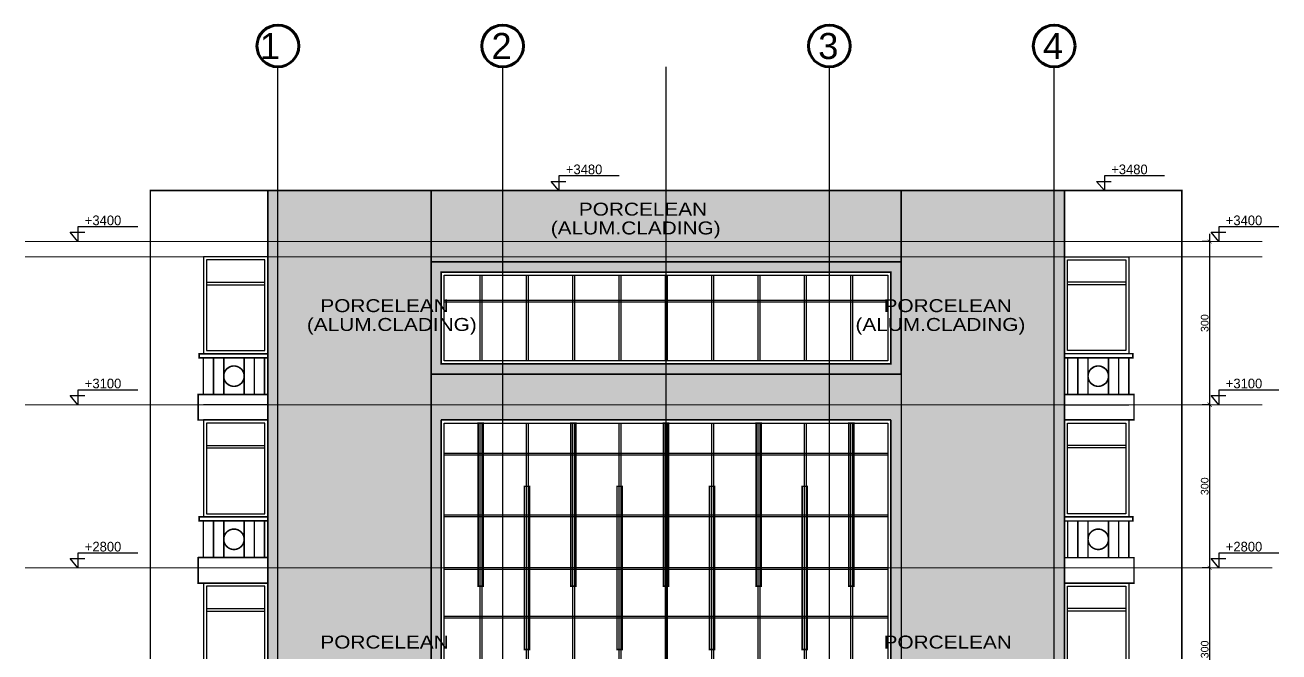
# Model space of a CAD drawing. Extents: x 250879 to 348495, y -51522 to -9360.
# Drawn here: x 287750 to 290207, y -26902 to -25672 of the extents above; entities that cross this region are included whole.
import ezdxf

# ---------------------------------------------------------------- set-up
doc = ezdxf.new("R2010")
doc.units = 0
doc.layers.get('0').update_dxf_attribs({"linetype": 'CONTINUOUS'})
doc.layers.get('DEFPOINTS').update_dxf_attribs({"color": 9, "linetype": 'CONTINUOUS'})
for name, color, linetype, lineweight in [('A-text function', 30, 'CONTINUOUS', 20), ('midium elevation', 4, 'CONTINUOUS', 60), ('VIS', 8, 'CONTINUOUS', 18)]:
    doc.layers.add(name, color=color, linetype=linetype, lineweight=lineweight)
for name, color, linetype in [('AXIS', 1, 'CONTINUOUS'), ('CURTAIN', 150, 'CONTINUOUS'), ('DOOR', 4, 'CONTINUOUS'), ('TEXT', 3, 'CONTINUOUS'), ('WALL', 7, 'CONTINUOUS')]:
    doc.layers.add(name, color=color, linetype=linetype)
doc.styles.add('ARIAL', font='BOD_CR.TTF', dxfattribs={"width": 1.2})
doc.styles.get("Standard").update_dxf_attribs({"font": 'sanss___.ttf', "height": 15})
doc.dimstyles.new('STANDARD$0', dxfattribs={"dimscale": 0, "dimtxt": 12, "dimasz": 8, "dimexe": 15, "dimexo": 0.0625, "dimgap": 2, "dimtad": 1, "dimdec": 0, "dimzin": 0, "dimdsep": 46, "dimtxsty": 'Standard', "dimblk1": 'ARCHTICK', "dimblk2": 'ARCHTICK', "dimsah": 1, "dimcen": 0.09, "dimdle": 15, "dimclrd": 3, "dimclre": 3, "dimclrt": 3, "dimazin": 0, "dimtfac": 1, "dimtdec": 0, "dimtofl": 0, "dimtmove": 1, "dimatfit": 3, "dimldrblk": 'ARCHTICK', "dimfxl": 1.0455, "dimfxlon": 1, "dimtolj": 1, "dimtzin": 0, "dimarcsym": 0})

# ---------------------------------------------------------------- blocks, each defined once
blk = doc.blocks.new('LIME')
at = {"layer": 'DOOR'}
for p, q in [((244593, -28820.3), (244475.4, -28820.3)), ((244475.4, -28820.3), (244475.4, -28849)), ((244475.4, -28849), (244460, -28830.9)), ((244460, -28830.9), (244489, -28830.9))]:
    blk.add_line(p, q, dxfattribs=at)
blk = doc.blocks.new('_ARCHTICK')
at = {"color": 0, "linetype": 'ByBlock', "const_width": 0.15}
blk.add_lwpolyline([(-0.5, -0.5), (0.5, 0.5)], dxfattribs=at)
blk = doc.blocks.new('*D1575')
at = {"layer": 'DEFPOINTS', "color": 0, "linetype": 'Continuous', "transparency": 16777216}
for p in [(290071.1, -26097), (290071.1, -26097), (290071.1, -26417)]:
    blk.add_point(p, dxfattribs=at)
at = {"layer": 'WALL', "color": 3, "linetype": 'Continuous', "lineweight": -2, "transparency": 16777216}
for p, q in [((290071.1, -26432), (290071.1, -26082)), ((290071.1, -26097), (290056.1, -26097)), ((290071.1, -26417), (290056.1, -26417))]:
    blk.add_line(p, q, dxfattribs=at)
at = {"layer": 'WALL', "color": 3, "linetype": 'Continuous', "lineweight": -2, "transparency": 16777216, "xscale": 8, "yscale": 8, "zscale": 8}
for p, rotation in [((290071.1, -26097), 90), ((290071.1, -26417), 270)]:
    blk.add_blockref('_ARCHTICK', p, dxfattribs=dict(at, rotation=rotation))
at = {"layer": 'WALL', "color": 3, "linetype": 'Continuous', "transparency": 16777216, "insert": (290061.4, -26257), "char_height": 15, "attachment_point": 5, "rotation": 90}
blk.add_mtext('\\A1;300', dxfattribs=at)
blk = doc.blocks.new('*D1576')
at = {"layer": 'DEFPOINTS', "color": 0, "linetype": 'Continuous', "transparency": 16777216}
for p in [(290071.1, -26417), (290071.1, -26417), (290071.1, -26737)]:
    blk.add_point(p, dxfattribs=at)
at = {"layer": 'WALL', "color": 3, "linetype": 'Continuous', "lineweight": -2, "transparency": 16777216}
for p, q in [((290071.1, -26752), (290071.1, -26402)), ((290071.1, -26417), (290056.1, -26417)), ((290071.1, -26737), (290056.1, -26737))]:
    blk.add_line(p, q, dxfattribs=at)
at = {"layer": 'WALL', "color": 3, "linetype": 'Continuous', "lineweight": -2, "transparency": 16777216, "xscale": 8, "yscale": 8, "zscale": 8}
for p, rotation in [((290071.1, -26417), 90), ((290071.1, -26737), 270)]:
    blk.add_blockref('_ARCHTICK', p, dxfattribs=dict(at, rotation=rotation))
at = {"layer": 'WALL', "color": 3, "linetype": 'Continuous', "transparency": 16777216, "insert": (290061.4, -26577), "char_height": 15, "attachment_point": 5, "rotation": 90}
blk.add_mtext('\\A1;300', dxfattribs=at)
blk = doc.blocks.new('*D1577')
at = {"layer": 'DEFPOINTS', "color": 0, "linetype": 'Continuous', "transparency": 16777216}
for p in [(290071.1, -26737), (290071.1, -26737), (290071.1, -27057)]:
    blk.add_point(p, dxfattribs=at)
at = {"layer": 'WALL', "color": 3, "linetype": 'Continuous', "lineweight": -2, "transparency": 16777216}
for p, q in [((290071.1, -27072), (290071.1, -26722)), ((290071.1, -26737), (290056.1, -26737)), ((290071.1, -27057), (290056.1, -27057))]:
    blk.add_line(p, q, dxfattribs=at)
at = {"layer": 'WALL', "color": 3, "linetype": 'Continuous', "lineweight": -2, "transparency": 16777216, "xscale": 8, "yscale": 8, "zscale": 8}
for p, rotation in [((290071.1, -26737), 90), ((290071.1, -27057), 270)]:
    blk.add_blockref('_ARCHTICK', p, dxfattribs=dict(at, rotation=rotation))
at = {"layer": 'WALL', "color": 3, "linetype": 'Continuous', "transparency": 16777216, "insert": (290061.4, -26897), "char_height": 15, "attachment_point": 5, "rotation": 90}
blk.add_mtext('\\A1;300', dxfattribs=at)

msp = doc.modelspace()

# ---------------------------------------------------------------- hatches: boundary and pattern name
at = {"layer": 'WALL', "linetype": 'Continuous'}
h = msp.add_hatch(dxfattribs=at)
h.set_pattern_fill('DOTS', color=30, scale=10, style=0)
h.set_pattern_definition([(0, (62853.735, 7060.546), (7.9375, 15.875), [0, -15.875])])
h.paths.add_polyline_path([(289766.51086, -25997.00774), (289326.03398, -25997.00774), (289326.03398, -26097.00774), (289766.51086, -26097.00774)])
h.paths.add_polyline_path([(289766.51086, -26097.00774), (289326.03398, -26097.00774), (289326.03398, -26157.00774), (289446.51086, -26157.00774), (289446.51086, -26337.00774), (289326.03398, -26337.00774), (289326.03398, -26417.00774), (289766.51086, -26417.00774)])
h.paths.add_polyline_path([(289766.51086, -26417.00774), (289326.03398, -26417.00774), (289326.03398, -26447.00774), (289446.51086, -26447.00774), (289446.51086, -26737.00774), (289766.51086, -26737.00774)])
h.paths.add_polyline_path([(289766.51086, -26737.00774), (289446.51086, -26737.00774), (289446.51086, -27057.00774), (289766.51086, -27057.00774)])
h.paths.add_polyline_path([(289766.51086, -27057.00774), (289446.51086, -27057.00774), (289446.51086, -27377.00774), (289766.51086, -27377.00774)])
h.paths.add_polyline_path([(289766.51086, -27377.00774), (289446.51086, -27377.00774), (289446.51086, -27697.00774), (289766.51086, -27697.00774)])
h.paths.add_polyline_path([(289766.51086, -27697.00774), (289446.51086, -27697.00774), (289446.51086, -28017.00774), (289766.51086, -28017.00774)])
h.paths.add_polyline_path([(289766.51086, -28017.00774), (289446.51086, -28017.00774), (289446.51086, -28337.00774), (289766.51086, -28337.00774)])
h.paths.add_polyline_path([(289766.51086, -28337.00774), (289446.51086, -28337.00774), (289446.51086, -28577.00774), (289446.51086, -28657.00774), (289766.51086, -28657.00774)])
h.paths.add_polyline_path([(289326.03398, -25997.00774), (289005.87452, -25997.00774), (289005.87452, -26097.00774), (289326.03398, -26097.00774)])
h.paths.add_polyline_path([(289326.03398, -26097.00774), (289005.87452, -26097.00774), (289005.87452, -26157.00774), (289326.03398, -26157.00774)])
h.paths.add_polyline_path([(289005.87452, -25997.00774), (288685.71506, -25997.00774), (288685.71506, -26097.00774), (289005.87452, -26097.00774)])
h.paths.add_polyline_path([(289005.87452, -26097.00774), (288685.71506, -26097.00774), (288685.71506, -26157.00774), (289005.87452, -26157.00774)])
h.paths.add_polyline_path([(288685.71506, -25997.00774), (288245.23818, -25997.00774), (288245.23818, -26097.00774), (288685.71506, -26097.00774)])
h.paths.add_polyline_path([(288565.23818, -26157.00774), (288685.71506, -26157.00774), (288685.71506, -26097.00774), (288245.23818, -26097.00774), (288245.23818, -26417.00774), (288685.71506, -26417.00774), (288685.71506, -26337.00774), (288565.23818, -26337.00774)])
h.paths.add_polyline_path([(288565.23818, -26447.00774), (288685.71506, -26447.00774), (288685.71506, -26417.00774), (288245.23818, -26417.00774), (288245.23818, -26737.00774), (288565.23818, -26737.00774)])
h.paths.add_polyline_path([(288565.23818, -26737.00774), (288245.23818, -26737.00774), (288245.23818, -27057.00774), (288565.23818, -27057.00774)])
h.paths.add_polyline_path([(288565.23818, -27057.00774), (288245.23818, -27057.00774), (288245.23818, -27377.00774), (288565.23818, -27377.00774)])
h.paths.add_polyline_path([(288565.23818, -27377.00774), (288245.23818, -27377.00774), (288245.23818, -27697.00774), (288565.23818, -27697.00774)])
h.paths.add_polyline_path([(288565.23818, -27697.00774), (288245.23818, -27697.00774), (288245.23818, -28017.00774), (288565.23818, -28017.00774)])
h.paths.add_polyline_path([(288565.23818, -28017.00774), (288245.23818, -28017.00774), (288245.23818, -28337.00774), (288565.23818, -28337.00774)])
h.paths.add_polyline_path([(288565.23818, -28337.00774), (288245.23818, -28337.00774), (288245.23818, -28657.00774), (288565.23818, -28657.00774), (288565.23818, -28577.00774)])
h.paths.add_polyline_path([(289005.87452, -26337.00774), (288685.71506, -26337.00774), (288685.71506, -26417.00774), (289005.87452, -26417.00774)])
h.paths.add_polyline_path([(289005.87452, -26417.00774), (288685.71506, -26417.00774), (288685.71506, -26447.00774), (289005.87452, -26447.00774)])
h.paths.add_polyline_path([(289326.03398, -26337.00774), (289005.87452, -26337.00774), (289005.87452, -26417.00774), (289326.03398, -26417.00774)])
h.paths.add_polyline_path([(289326.03398, -26417.00774), (289005.87452, -26417.00774), (289005.87452, -26447.00774), (289326.03398, -26447.00774)])
h.paths.add_polyline_path([(289786.51086, -25997.00774), (289781.34627, -25997.00774), (289766.51086, -25997.00774), (289766.51086, -26097.00774), (289786.51086, -26097.00774)])
h.paths.add_polyline_path([(289786.51086, -26097.00774), (289766.51086, -26097.00774), (289766.51086, -26417.00774), (289786.51086, -26417.00774), (289786.51086, -26397.00774)])
h.paths.add_polyline_path([(289786.51086, -26417.00774), (289766.51086, -26417.00774), (289766.51086, -26737.00774), (289786.51086, -26737.00774), (289786.51086, -26717.00774)])
h.paths.add_polyline_path([(289786.51086, -26737.00774), (289766.51086, -26737.00774), (289766.51086, -27057.00774), (289786.51086, -27057.00774), (289786.51086, -27037.00774)])
h.paths.add_polyline_path([(289786.51086, -27057.00774), (289766.51086, -27057.00774), (289766.51086, -27377.00774), (289786.51086, -27377.00774), (289786.51086, -27357.00774)])
h.paths.add_polyline_path([(289786.51086, -27377.00774), (289766.51086, -27377.00774), (289766.51086, -27697.00774), (289786.51086, -27697.00774), (289786.51086, -27677.00774)])
h.paths.add_polyline_path([(289786.51086, -27697.00774), (289766.51086, -27697.00774), (289766.51086, -28017.00774), (289786.51086, -28017.00774), (289786.51086, -27997.00774)])
h.paths.add_polyline_path([(289786.51086, -28017.00774), (289766.51086, -28017.00774), (289766.51086, -28337.00774), (289786.51086, -28337.00774), (289786.51086, -28317.00774)])
h.paths.add_polyline_path([(289786.51086, -28337.00774), (289766.51086, -28337.00774), (289766.51086, -28657.00774), (289786.51086, -28657.00774), (289786.51086, -28637.00774)])
h.paths.add_polyline_path([(289786.51086, -28657.00774), (289766.51086, -28657.00774), (289766.51086, -28687.00774), (289786.51086, -28687.00774)])
h.paths.add_polyline_path([(288245.23818, -28657.00774), (288225.23818, -28657.00774), (288225.23818, -28687.00774), (288230.40277, -28687.00774), (288245.23818, -28687.00774)])
h.paths.add_polyline_path([(288245.23818, -28337.00774), (288225.23818, -28337.00774), (288225.23818, -28367.00774), (288225.23818, -28557.00774), (288225.23818, -28565.00774), (288225.23818, -28657.00774), (288245.23818, -28657.00774)])
h.paths.add_polyline_path([(288245.23818, -28017.00774), (288225.23818, -28017.00774), (288225.23818, -28047.00774), (288225.23818, -28237.00774), (288225.23818, -28245.00774), (288225.23818, -28337.00774), (288245.23818, -28337.00774)])
h.paths.add_polyline_path([(288245.23818, -27697.00774), (288225.23818, -27697.00774), (288225.23818, -27727.00774), (288225.23818, -27917.00774), (288225.23818, -27925.00774), (288225.23818, -28017.00774), (288245.23818, -28017.00774)])
h.paths.add_polyline_path([(288245.23818, -27377.00774), (288225.23818, -27377.00774), (288225.23818, -27407.00774), (288225.23818, -27597.00774), (288225.23818, -27605.00774), (288225.23818, -27697.00774), (288245.23818, -27697.00774)])
h.paths.add_polyline_path([(288245.23818, -27057.00774), (288225.23818, -27057.00774), (288225.23818, -27087.00774), (288225.23818, -27277.00774), (288225.23818, -27285.00774), (288225.23818, -27377.00774), (288245.23818, -27377.00774)])
h.paths.add_polyline_path([(288245.23818, -26737.00774), (288225.23818, -26737.00774), (288225.23818, -26767.00774), (288225.23818, -26957.00774), (288225.23818, -26965.00774), (288225.23818, -27057.00774), (288245.23818, -27057.00774)])
h.paths.add_polyline_path([(288245.23818, -26417.00774), (288225.23818, -26417.00774), (288225.23818, -26447.00774), (288225.23818, -26637.00774), (288225.23818, -26645.00774), (288225.23818, -26737.00774), (288245.23818, -26737.00774)])
h.paths.add_polyline_path([(288245.23818, -26097.00774), (288225.23818, -26097.00774), (288225.23818, -26417.00774), (288245.23818, -26417.00774)])
h.paths.add_polyline_path([(288245.23818, -25997.00774), (288225.23818, -25997.00774), (288225.23818, -26097.00774), (288245.23818, -26097.00774)])

# ---------------------------------------------------------------- linework, layer by layer
at = {"layer": 'AXIS'}
for p, q in [((288245.23818, -29839.88136), (288245.23818, -25754.2295)), ((288685.71506, -29839.88136), (288685.71506, -25754.2295)), ((289005.87452, -29839.88136), (289005.87452, -25754.2295)), ((289326.03398, -29839.88136), (289326.03398, -25754.2295)), ((289766.51086, -29839.88136), (289766.51086, -25754.2295))]:
    msp.add_line(p, q, dxfattribs=at)
at = {"layer": 'CURTAIN', "linetype": 'Continuous'}
for p, q in [((288640.80463, -26163.00774), (288640.80463, -26331.00774)), ((288644.80463, -26163.00774), (288644.80463, -26331.00774)), ((288731.61037, -26163.00774), (288731.61037, -26331.00774)), ((288735.61037, -26163.00774), (288735.61037, -26331.00774)), ((288822.41612, -26163.00774), (288822.41612, -26331.00774)), ((288826.41612, -26163.00774), (288826.41612, -26331.00774)), ((288913.22186, -26163.00774), (288913.22186, -26331.00774)), ((288917.22186, -26163.00774), (288917.22186, -26331.00774)), ((289003.72143, -26163.00774), (289003.72143, -26331.00774)), ((289007.72143, -26163.00774), (289007.72143, -26331.00774)), ((289094.52718, -26163.00774), (289094.52718, -26331.00774)), ((289098.52718, -26163.00774), (289098.52718, -26331.00774)), ((289185.33292, -26163.00774), (289185.33292, -26331.00774)), ((289189.33292, -26163.00774), (289189.33292, -26331.00774)), ((289276.13867, -26163.00774), (289276.13867, -26331.00774)), ((289280.13867, -26163.00774), (289280.13867, -26331.00774)), ((289366.94441, -26163.00774), (289366.94441, -26331.00774)), ((289370.94441, -26163.00774), (289370.94441, -26331.00774)), ((288105.01024, -26176.85035), (288219.23818, -26176.85035)), ((288105.01024, -26181.85035), (288219.23818, -26181.85035)), ((289906.7388, -26176.85035), (289792.51086, -26176.85035)), ((289906.7388, -26181.85035), (289792.51086, -26181.85035)), ((289440.51086, -26212.63502), (288571.23818, -26212.63502)), ((289440.51086, -26215.99132), (288571.23818, -26215.99132)), ((288640.80463, -26453.00774), (288640.80463, -28577.00774)), ((288644.80463, -26453.00774), (288644.80463, -28577.00774)), ((288731.61037, -26453.00774), (288731.61037, -28577.00774)), ((288735.61037, -26453.00774), (288735.61037, -28577.00774)), ((288822.41612, -26453.00774), (288822.41612, -28577.00774)), ((288826.41612, -26453.00774), (288826.41612, -28577.00774)), ((288913.22186, -26453.00774), (288913.22186, -28577.00774)), ((288917.22186, -26453.00774), (288917.22186, -28577.00774)), ((289003.72143, -26453.00774), (289003.72143, -28577.00774)), ((289007.72143, -26453.00774), (289007.72143, -28577.00774)), ((289094.52718, -26453.00774), (289094.52718, -28577.00774)), ((289098.52718, -26453.00774), (289098.52718, -28577.00774)), ((289185.33292, -26453.00774), (289185.33292, -28577.00774)), ((289189.33292, -26453.00774), (289189.33292, -28577.00774)), ((289276.13867, -26453.00774), (289276.13867, -28577.00774)), ((289280.13867, -26453.00774), (289280.13867, -28577.00774)), ((289366.94441, -26453.00774), (289366.94441, -28577.00774)), ((289370.94441, -26453.00774), (289370.94441, -28577.00774)), ((288105.01024, -26496.85035), (288219.23818, -26496.85035)), ((288105.01024, -26501.85035), (288219.23818, -26501.85035)), ((289440.51086, -26512.49691), (288571.23818, -26512.49691)), ((289906.7388, -26496.85035), (289792.51086, -26496.85035)), ((289906.7388, -26501.85035), (289792.51086, -26501.85035)), ((289440.51086, -26515.85321), (288571.23818, -26515.85321)), ((289440.51086, -26633.65145), (288571.23818, -26633.65145)), ((289440.51086, -26637.00774), (288571.23818, -26637.00774)), ((289440.51086, -26737.00774), (288571.23818, -26737.00774)), ((289440.51086, -26737.00774), (288571.23818, -26737.00774)), ((289440.51086, -26740.36404), (288571.23818, -26740.36404)), ((289440.51086, -26740.36404), (288571.23818, -26740.36404)), ((288105.01024, -26816.85035), (288219.23818, -26816.85035)), ((288105.01024, -26821.85035), (288219.23818, -26821.85035)), ((289906.7388, -26816.85035), (289792.51086, -26816.85035)), ((289906.7388, -26821.85035), (289792.51086, -26821.85035)), ((289440.51086, -26832.49691), (288571.23818, -26832.49691)), ((289440.51086, -26835.85321), (288571.23818, -26835.85321))]:
    msp.add_line(p, q, dxfattribs=at)
for points in [[(288219.23818, -26133.00774), (288105.01024, -26133.00774), (288105.01024, -26311.00774), (288219.23818, -26311.00774)], [(289792.51086, -26133.00774), (289906.7388, -26133.00774), (289906.7388, -26311.00774), (289792.51086, -26311.00774)], [(288571.23818, -26163.00774), (289440.51086, -26163.00774), (289440.51086, -26331.00774), (288571.23818, -26331.00774)], [(288219.23818, -26453.00774), (288105.01024, -26453.00774), (288105.01024, -26631.00774), (288219.23818, -26631.00774)], [(289792.51086, -26453.00774), (289906.7388, -26453.00774), (289906.7388, -26631.00774), (289792.51086, -26631.00774)], [(288219.23818, -26773.00774), (288105.01024, -26773.00774), (288105.01024, -26951.00774), (288219.23818, -26951.00774)], [(289792.51086, -26773.00774), (289906.7388, -26773.00774), (289906.7388, -26951.00774), (289792.51086, -26951.00774)]]:
    msp.add_lwpolyline(points, close=True, dxfattribs=at)
msp.add_lwpolyline([(288571.23818, -28577.00774), (288571.23818, -26453.00774), (289440.51086, -26453.00774), (289440.51086, -28577.00774)], dxfattribs=at)
at = {"layer": 'midium elevation', "color": 6, "linetype": 'ByBlock', "ltscale": 3}
for centre in [(288245.06663, -25713.27619), (288245.08786, -25713.27611), (288685.54351, -25713.27619), (288685.56474, -25713.27611), (289325.86243, -25713.27619), (289325.88367, -25713.27611), (289766.33931, -25713.27619), (289766.36054, -25713.27611)]:
    msp.add_circle(centre, 40.95343, dxfattribs=at)
at = {"layer": 'VIS', "ltscale": 0.0001}
for p, q in [((287995.23818, -27363.09371), (287995.23818, -25997.00774)), ((290016.51086, -27363.09371), (290016.51086, -25997.00774)), ((287749.65766, -26097.00774), (290173.76888, -26097.00774)), ((287749.65766, -26127.00774), (290173.76888, -26127.00774)), ((287749.65766, -26417.00774), (290173.76888, -26417.00774)), ((287749.65766, -26737.00774), (290193.24085, -26737.00774))]:
    msp.add_line(p, q, dxfattribs=at)
at = {"layer": 'WALL', "color": 30, "linetype": 'Continuous'}
for p, q in [((288545.23818, -25997.00774), (288545.23818, -29047.00774)), ((289466.51086, -25997.00774), (289466.51086, -29047.00774))]:
    msp.add_line(p, q, dxfattribs=at)
at = {"layer": 'WALL', "linetype": 'Continuous'}
for p, q in [((289466.51086, -26137.00774), (289466.51086, -25997.00774)), ((288225.23818, -26127.00774), (288099.01024, -26127.00774)), ((289786.51086, -26127.00774), (289912.7388, -26127.00774)), ((288225.23818, -26417.00774), (288099.01024, -26417.00774)), ((289786.51086, -26417.00774), (289912.7388, -26417.00774)), ((288225.23818, -26767.00774), (288099.01024, -26767.00774)), ((289786.51086, -26767.00774), (289912.7388, -26767.00774))]:
    msp.add_line(p, q, dxfattribs=at)
at = {"layer": 'WALL', "linetype": 'Continuous', "const_width": 3}
for points in [[(288230.40277, -25997.00774), (287995.23818, -25997.00774), (287995.23818, -29047.00774), (288230.40277, -29047.00774)], [(289005.87452, -25997.00774), (288225.23818, -25997.00774), (288225.23818, -29047.00774), (289005.87452, -29047.00774)], [(289005.87452, -25997.00774), (289786.51086, -25997.00774), (289786.51086, -29047.00774), (289005.87452, -29047.00774)], [(289781.34627, -25997.00774), (290016.51086, -25997.00774), (290016.51086, -29047.00774), (289781.34627, -29047.00774)], [(289005.87452, -26137.00774), (288545.23818, -26137.00774), (288545.23818, -26357.00774), (289005.87452, -26357.00774)], [(289005.87452, -26137.00774), (289466.51086, -26137.00774), (289466.51086, -26357.00774), (289005.87452, -26357.00774)], [(288565.23818, -26157.00774), (288565.23818, -26157.00774), (289005.87452, -26157.00774)], [(288565.23818, -26157.00774), (289005.87452, -26157.00774)], [(289005.87452, -26157.00774), (288565.23818, -26157.00774), (288565.23818, -26337.00774), (289005.87452, -26337.00774)], [(289446.51086, -26157.00774), (289446.51086, -26157.00774), (289005.87452, -26157.00774)], [(289446.51086, -26157.00774), (289005.87452, -26157.00774)], [(289005.87452, -26157.00774), (289446.51086, -26157.00774), (289446.51086, -26337.00774), (289005.87452, -26337.00774)], [(288099.01024, -26317.00774), (288225.23818, -26317.00774)], [(289912.7388, -26317.00774), (289786.51086, -26317.00774)], [(288099.01024, -26325.00774), (288099.01024, -26397.00774)], [(288099.01024, -26397.00774), (288099.01024, -26325.00774)], [(288099.01024, -26325.00774), (288099.01024, -26397.00774)], [(288099.01024, -26325.00774), (288099.01024, -26397.00774)], [(288099.01024, -26325.00774), (288225.23818, -26325.00774)], [(288565.23818, -26337.00774), (288565.23818, -26337.00774), (289005.87452, -26337.00774)], [(288565.23818, -26337.00774), (289005.87452, -26337.00774)], [(289446.51086, -26337.00774), (289446.51086, -26337.00774), (289005.87452, -26337.00774)], [(289446.51086, -26337.00774), (289005.87452, -26337.00774)], [(289912.7388, -26325.00774), (289786.51086, -26325.00774)], [(289912.7388, -26325.00774), (289912.7388, -26397.00774)], [(289912.7388, -26397.00774), (289912.7388, -26325.00774)], [(289912.7388, -26325.00774), (289912.7388, -26397.00774)], [(289912.7388, -26325.00774), (289912.7388, -26397.00774)], [(288099.01024, -26447.00774), (288089.01024, -26447.00774), (288089.01024, -26397.00774), (288225.23818, -26397.00774)], [(289912.7388, -26447.00774), (289922.7388, -26447.00774), (289922.7388, -26397.00774), (289786.51086, -26397.00774)], [(288225.23818, -26447.00774), (288089.01024, -26447.00774)], [(289446.51086, -26447.00774), (289446.51086, -28577.00774), (288565.23818, -28577.00774), (288565.23818, -26447.00774)], [(288565.23818, -26447.00774), (289005.87452, -26447.00774)], [(288647.7023, -26453.00774), (288647.7023, -26773.00774), (288637.7023, -26773.00774), (288637.7023, -26453.00774), (288647.7023, -26453.00774)], [(288829.31379, -26453.00774), (288829.31379, -26773.00774), (288819.31379, -26773.00774), (288819.31379, -26453.00774), (288829.31379, -26453.00774)], [(289010.61911, -26453.00774), (289010.61911, -26773.00774), (289000.61911, -26773.00774), (289000.61911, -26453.00774), (289010.61911, -26453.00774)], [(289446.51086, -26447.00774), (289005.87452, -26447.00774)], [(289192.2306, -26453.00774), (289192.2306, -26773.00774), (289182.2306, -26773.00774), (289182.2306, -26453.00774), (289192.2306, -26453.00774)], [(289373.84209, -26453.00774), (289373.84209, -26773.00774), (289363.84209, -26773.00774), (289363.84209, -26453.00774), (289373.84209, -26453.00774)], [(289786.51086, -26447.00774), (289922.7388, -26447.00774)], [(288738.12094, -26577.00774), (288738.12094, -26897.00774), (288728.12094, -26897.00774), (288728.12094, -26577.00774), (288738.12094, -26577.00774)], [(288919.73243, -26577.00774), (288919.73243, -26897.00774), (288909.73243, -26897.00774), (288909.73243, -26577.00774), (288919.73243, -26577.00774)], [(289101.03774, -26577.00774), (289101.03774, -26897.00774), (289091.03774, -26897.00774), (289091.03774, -26577.00774), (289101.03774, -26577.00774)], [(289282.64923, -26577.00774), (289282.64923, -26897.00774), (289272.64923, -26897.00774), (289272.64923, -26577.00774), (289282.64923, -26577.00774)], [(288099.01024, -26637.00774), (288225.23818, -26637.00774)], [(288099.01024, -26645.00774), (288099.01024, -26717.00774)], [(288099.01024, -26717.00774), (288099.01024, -26645.00774)], [(288099.01024, -26645.00774), (288099.01024, -26717.00774)], [(288099.01024, -26645.00774), (288099.01024, -26717.00774)], [(288099.01024, -26645.00774), (288225.23818, -26645.00774)], [(289912.7388, -26637.00774), (289786.51086, -26637.00774)], [(289912.7388, -26645.00774), (289786.51086, -26645.00774)], [(289912.7388, -26645.00774), (289912.7388, -26717.00774)], [(289912.7388, -26717.00774), (289912.7388, -26645.00774)], [(289912.7388, -26645.00774), (289912.7388, -26717.00774)], [(289912.7388, -26645.00774), (289912.7388, -26717.00774)], [(288099.01024, -26767.00774), (288089.01024, -26767.00774), (288089.01024, -26717.00774), (288225.23818, -26717.00774)], [(289912.7388, -26767.00774), (289922.7388, -26767.00774), (289922.7388, -26717.00774), (289786.51086, -26717.00774)], [(288225.23818, -26767.00774), (288089.01024, -26767.00774)], [(289786.51086, -26767.00774), (289922.7388, -26767.00774)]]:
    msp.add_lwpolyline(points, dxfattribs=at)
at = {"layer": 'WALL', "linetype": 'Continuous'}
for points in [[(288225.23818, -25997.00774), (289786.51086, -25997.00774), (289786.51086, -29047.00774), (288225.23818, -29047.00774)], [(288225.23818, -26127.00774), (288099.01024, -26127.00774), (288099.01024, -26317.00774), (288225.23818, -26317.00774)], [(288545.23818, -26357.00774), (289466.51086, -26357.00774), (289466.51086, -26137.00774), (288545.23818, -26137.00774)], [(289786.51086, -26127.00774), (289912.7388, -26127.00774), (289912.7388, -26317.00774), (289786.51086, -26317.00774)], [(288565.23818, -26157.00774), (289446.51086, -26157.00774), (289446.51086, -26337.00774), (288565.23818, -26337.00774)], [(289446.51086, -26157.00774), (288565.23818, -26157.00774), (288565.23818, -26337.00774), (289446.51086, -26337.00774)], [(288091.01024, -26317.00774), (288225.23818, -26317.00774), (288225.23818, -26325.00774), (288091.01024, -26325.00774)], [(289920.7388, -26317.00774), (289786.51086, -26317.00774), (289786.51086, -26325.00774), (289920.7388, -26325.00774)], [(288225.23818, -26397.00774), (288089.01024, -26397.00774), (288089.01024, -26447.00774), (288225.23818, -26447.00774)], [(289786.51086, -26397.00774), (289922.7388, -26397.00774), (289922.7388, -26447.00774), (289786.51086, -26447.00774)], [(288225.23818, -26447.00774), (288099.01024, -26447.00774), (288099.01024, -26637.00774), (288225.23818, -26637.00774)], [(289446.51086, -26447.00774), (288565.23818, -26447.00774), (288565.23818, -28577.00774), (289446.51086, -28577.00774)], [(289786.51086, -26447.00774), (289912.7388, -26447.00774), (289912.7388, -26637.00774), (289786.51086, -26637.00774)], [(288091.01024, -26637.00774), (288225.23818, -26637.00774), (288225.23818, -26645.00774), (288091.01024, -26645.00774)], [(289920.7388, -26637.00774), (289786.51086, -26637.00774), (289786.51086, -26645.00774), (289920.7388, -26645.00774)], [(288225.23818, -26717.00774), (288089.01024, -26717.00774), (288089.01024, -26767.00774), (288225.23818, -26767.00774)], [(289786.51086, -26717.00774), (289922.7388, -26717.00774), (289922.7388, -26767.00774), (289786.51086, -26767.00774)], [(288225.23818, -26767.00774), (288099.01024, -26767.00774), (288099.01024, -26957.00774), (288225.23818, -26957.00774)], [(289786.51086, -26767.00774), (289912.7388, -26767.00774), (289912.7388, -26957.00774), (289786.51086, -26957.00774)]]:
    msp.add_lwpolyline(points, close=True, dxfattribs=at)
at = {"layer": 'WALL', "color": 30, "linetype": 'Continuous'}
msp.add_lwpolyline([(288545.23818, -25997.00774), (289466.51086, -25997.00774), (289466.51086, -29047.00774), (288545.23818, -29047.00774)], close=True, dxfattribs=at)
at = {"layer": 'WALL', "color": 30, "linetype": 'Continuous', "const_width": 3}
for points in [[(288099.01024, -26317.00774), (288091.01024, -26317.00774), (288091.01024, -26325.00774), (288225.23818, -26325.00774)], [(288225.23818, -26317.00774), (288091.01024, -26317.00774)], [(289912.7388, -26317.00774), (289920.7388, -26317.00774), (289920.7388, -26325.00774), (289786.51086, -26325.00774)], [(289786.51086, -26317.00774), (289920.7388, -26317.00774)], [(288099.01024, -26397.00774), (288099.01024, -26325.00774)], [(288119.01024, -26325.00774), (288119.01024, -26397.00774)], [(288139.01024, -26325.00774), (288139.01024, -26397.00774)], [(288139.01024, -26325.00774), (288139.01024, -26397.00774)], [(288179.01024, -26325.00774), (288179.01024, -26397.00774)], [(288199.01024, -26325.00774), (288199.01024, -26397.00774)], [(288219.01024, -26325.00774), (288219.01024, -26397.00774)], [(289792.7388, -26325.00774), (289792.7388, -26397.00774)], [(289812.7388, -26325.00774), (289812.7388, -26397.00774)], [(289832.7388, -26325.00774), (289832.7388, -26397.00774)], [(289872.7388, -26325.00774), (289872.7388, -26397.00774)], [(289872.7388, -26325.00774), (289872.7388, -26397.00774)], [(289892.7388, -26325.00774), (289892.7388, -26397.00774)], [(289912.7388, -26397.00774), (289912.7388, -26325.00774)], [(288099.01024, -26637.00774), (288091.01024, -26637.00774), (288091.01024, -26645.00774), (288225.23818, -26645.00774)], [(288225.23818, -26637.00774), (288091.01024, -26637.00774)], [(288099.01024, -26717.00774), (288099.01024, -26645.00774)], [(288119.01024, -26645.00774), (288119.01024, -26717.00774)], [(288139.01024, -26645.00774), (288139.01024, -26717.00774)], [(288139.01024, -26645.00774), (288139.01024, -26717.00774)], [(288179.01024, -26645.00774), (288179.01024, -26717.00774)], [(288199.01024, -26645.00774), (288199.01024, -26717.00774)], [(288219.01024, -26645.00774), (288219.01024, -26717.00774)], [(289912.7388, -26637.00774), (289920.7388, -26637.00774), (289920.7388, -26645.00774), (289786.51086, -26645.00774)], [(289786.51086, -26637.00774), (289920.7388, -26637.00774)], [(289792.7388, -26645.00774), (289792.7388, -26717.00774)], [(289812.7388, -26645.00774), (289812.7388, -26717.00774)], [(289832.7388, -26645.00774), (289832.7388, -26717.00774)], [(289872.7388, -26645.00774), (289872.7388, -26717.00774)], [(289872.7388, -26645.00774), (289872.7388, -26717.00774)], [(289892.7388, -26645.00774), (289892.7388, -26717.00774)], [(289912.7388, -26717.00774), (289912.7388, -26645.00774)]]:
    msp.add_lwpolyline(points, dxfattribs=at)
for points in [[(288159.01024, -26381.00774, -1), (288159.01024, -26341.00774, -1), (288159.01024, -26381.00774, -1)], [(289852.7388, -26381.00774, 1), (289852.7388, -26341.00774, 1), (289852.7388, -26381.00774, 1)], [(288159.01024, -26701.00774, -1), (288159.01024, -26661.00774, -1), (288159.01024, -26701.00774, -1)], [(289852.7388, -26701.00774, 1), (289852.7388, -26661.00774, 1), (289852.7388, -26701.00774, 1)]]:
    msp.add_lwpolyline(points, format="xyb", dxfattribs=at)
at = {"layer": 'WALL', "linetype": 'Continuous'}
for points in [[(288225.23818, -26397.00774), (288089.01024, -26397.00774), (288089.01024, -26447.00774), (288225.23818, -26447.00774)], [(289786.51086, -26397.00774), (289922.7388, -26397.00774), (289922.7388, -26447.00774), (289786.51086, -26447.00774)], [(288225.23818, -26717.00774), (288089.01024, -26717.00774), (288089.01024, -26767.00774), (288225.23818, -26767.00774)], [(289786.51086, -26717.00774), (289922.7388, -26717.00774), (289922.7388, -26767.00774), (289786.51086, -26767.00774)]]:
    msp.add_lwpolyline(points, dxfattribs=at)
at = {"layer": 'WALL', "color": 30, "linetype": 'Continuous'}
for centre in [(288159.01024, -26361.00774), (289852.7388, -26361.00774), (288159.01024, -26681.00774), (289852.7388, -26681.00774)]:
    msp.add_circle(centre, 20, dxfattribs=at)

# ---------------------------------------------------------------- block references
at = {"layer": 'WALL', "linetype": 'Continuous'}
for p in [(44320.57116, 2852.02415), (45389.27369, 2852.02415), (43377.8811, 2752.02415), (45613.81539, 2752.02415), (43377.8811, 2432.02415), (45613.81539, 2432.02415), (43377.8811, 2112.02415), (45613.81539, 2112.02415)]:
    msp.add_blockref('LIME', p, dxfattribs=at)

# ---------------------------------------------------------------- texts
at = {"layer": 'A-text function', "char_height": 25.4016, "width": 769.5478784, "style": 'ARIAL'}
for s, insert, attachment_point in [('PORCELEAN', (289086.30055, -26020.72742), 3), ('(ALUM.CLADING)', (289112.74765, -26057.63405), 3), ('PORCELEAN', (288328.31337, -26210.00759), 1), ('PORCELEAN', (289683.43567, -26210.00759), 3), ('(ALUM.CLADING)', (288301.86626, -26246.91421), 1), ('(ALUM.CLADING)', (289709.88277, -26246.91421), 3), ('PORCELEAN', (288328.31337, -26869.9076), 1), ('PORCELEAN', (289683.43567, -26869.9076), 3)]:
    msp.add_mtext(s, dxfattribs=dict(at, insert=insert, attachment_point=attachment_point))
at = {"layer": 'TEXT', "char_height": 51, "width": 1142.9256, "attachment_point": 3}
for s, insert in [('1', (288249.1883, -25687.90122)), ('2', (288703.24386, -25687.90122)), ('3', (289343.56278, -25687.90122)), ('4', (289784.03966, -25687.90122))]:
    msp.add_mtext(s, dxfattribs=dict(at, insert=insert))
at = {"layer": 'TEXT', "char_height": 19.008, "width": 1279.0191168, "attachment_point": 1, "rotation": 359.87305455}
for s, insert in [('{\\fStylus BT|b0|i0|c0|p34;+3480}', (288809.50965, -25945.83962)), ('{\\fStylus BT|b0|i0|c0|p34;+3480}', (289878.21219, -25945.83962)), ('{\\fStylus BT|b0|i0|c0|p34;+3400}', (287866.81959, -26045.83962)), ('{\\fStylus BT|b0|i0|c0|p34;+3400}', (290102.75389, -26045.83962)), ('{\\fStylus BT|b0|i0|c0|p34;+3100}', (287866.81959, -26365.83962)), ('{\\fStylus BT|b0|i0|c0|p34;+3100}', (290102.75389, -26365.83962)), ('{\\fStylus BT|b0|i0|c0|p34;+2800}', (287866.81959, -26685.83962)), ('{\\fStylus BT|b0|i0|c0|p34;+2800}', (290102.75389, -26685.83962))]:
    msp.add_mtext(s, dxfattribs=dict(at, insert=insert))

# ---------------------------------------------------------------- dimensions: what is measured, and where the dimension line sits
at = {"layer": 'WALL', "linetype": 'Continuous'}
for base, p1, p2, picture, middle in [((290071.13703, -26097.00774), (290071.13703, -26417.00774), (290071.13703, -26097.00774), '*D1575', (290061.4004, -26257.00774)), ((290071.13703, -26417.00774), (290071.13703, -26737.00774), (290071.13703, -26417.00774), '*D1576', (290061.4004, -26577.00774)), ((290071.13703, -26737.00774), (290071.13703, -27057.00774), (290071.13703, -26737.00774), '*D1577', (290061.4004, -26897.00774))]:
    dim = msp.add_linear_dim(base=base, p1=p1, p2=p2, angle=90, text='300', dimstyle='STANDARD$0', override={"dimscale": 1}, dxfattribs=at)
    dim.commit()
    dim.dimension.update_dxf_attribs({"geometry": picture, "text_midpoint": middle})

doc.saveas('drawing.dxf')
